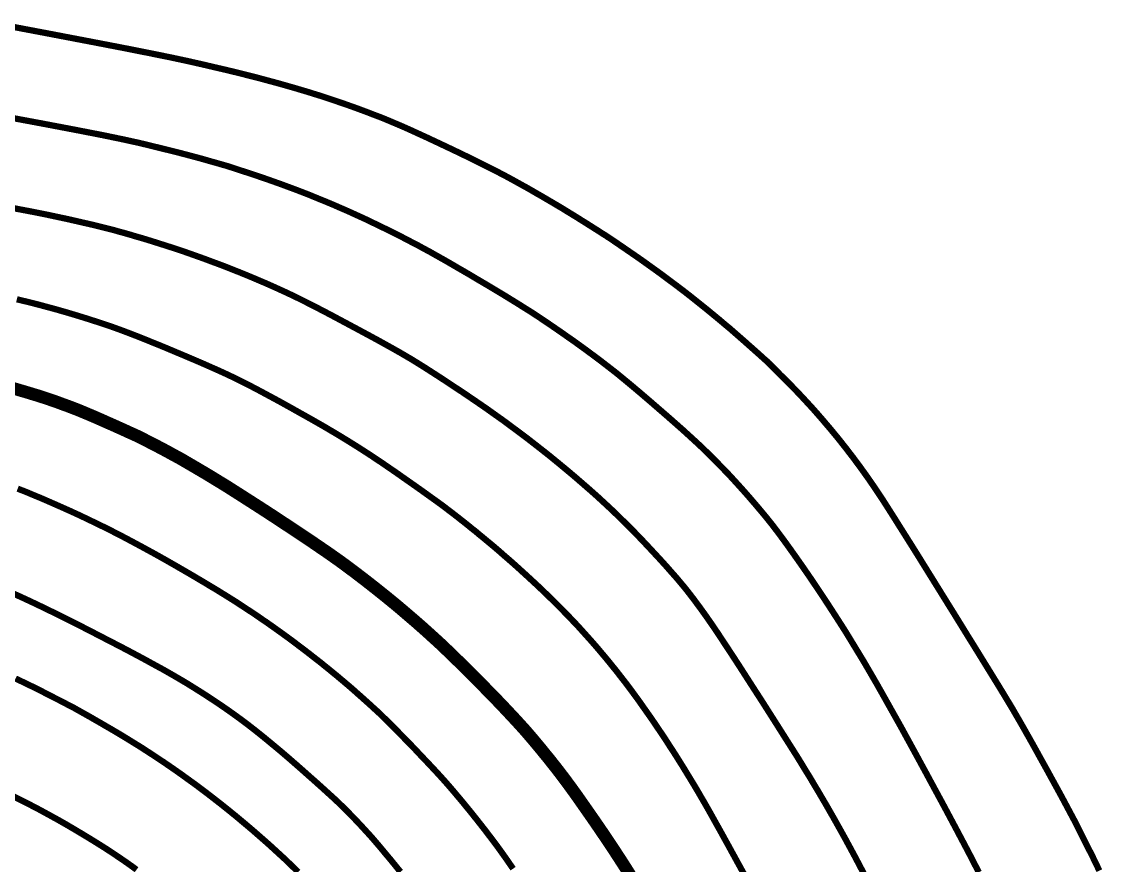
# Model space of a CAD drawing. Extents: x 36524600 to 36525730, y 2746759 to 2747713.
# Drawn here: x 36525178.69 to 36525191.65, y 2747394.87 to 2747405 of the extents above; entities that cross this region are included whole.
import ezdxf

# ---------------------------------------------------------------- set-up
doc = ezdxf.new("R2010")
doc.units = 0
doc.header["$LTSCALE"] = 1000
doc.header["$MEASUREMENT"] = 0
doc.layers.add('DGX', color=251, linetype='Continuous')

# ---------------------------------------------------------------- blocks, each defined once
blk = doc.blocks.new('dxt')
at = {"layer": 'DGX', "color": 253, "linetype": 'Continuous', "flags": 128}
for points, const_width in [([(36525178.446, 2747404.962), (36525179.005, 2747404.856), (36525179.487, 2747404.764), (36525179.892, 2747404.686), (36525180.22, 2747404.621), (36525180.471, 2747404.57), (36525180.644, 2747404.533), (36525180.774, 2747404.504), (36525180.896, 2747404.476), (36525181.01, 2747404.449), (36525181.115, 2747404.425), (36525181.211, 2747404.402), (36525181.3, 2747404.38), (36525181.379, 2747404.36), (36525181.451, 2747404.342), (36525181.518, 2747404.325), (36525181.584, 2747404.307), (36525181.651, 2747404.289), (36525181.718, 2747404.271), (36525181.784, 2747404.253), (36525181.85, 2747404.234), (36525181.917, 2747404.215), (36525181.983, 2747404.196), (36525182.049, 2747404.176), (36525182.114, 2747404.157), (36525182.18, 2747404.136), (36525182.246, 2747404.116), (36525182.311, 2747404.095), (36525182.376, 2747404.073), (36525182.442, 2747404.051), (36525182.507, 2747404.029), (36525182.572, 2747404.007), (36525182.636, 2747403.984), (36525182.701, 2747403.961), (36525182.765, 2747403.937), (36525182.83, 2747403.913), (36525182.894, 2747403.888), (36525182.958, 2747403.864), (36525183.022, 2747403.839), (36525183.09, 2747403.811), (36525183.165, 2747403.779), (36525183.248, 2747403.744), (36525183.338, 2747403.704), (36525183.436, 2747403.659), (36525183.541, 2747403.611), (36525183.654, 2747403.558), (36525183.775, 2747403.501), (36525183.895, 2747403.444), (36525184.007, 2747403.39), (36525184.112, 2747403.339), (36525184.208, 2747403.291), (36525184.296, 2747403.247), (36525184.377, 2747403.206), (36525184.449, 2747403.168), (36525184.514, 2747403.134), (36525184.574, 2747403.101), (36525184.634, 2747403.068), (36525184.695, 2747403.034), (36525184.755, 2747403.001), (36525184.814, 2747402.967), (36525184.874, 2747402.932), (36525184.934, 2747402.898), (36525184.993, 2747402.863), (36525185.053, 2747402.828), (36525185.112, 2747402.793), (36525185.171, 2747402.758), (36525185.229, 2747402.722), (36525185.288, 2747402.686), (36525185.347, 2747402.65), (36525185.405, 2747402.613), (36525185.463, 2747402.577), (36525185.518, 2747402.542), (36525185.567, 2747402.511), (36525185.61, 2747402.484), (36525185.646, 2747402.46), (36525185.677, 2747402.441), (36525185.701, 2747402.426), (36525185.718, 2747402.414), (36525185.73, 2747402.407), (36525185.742, 2747402.399), (36525185.76, 2747402.387), (36525185.785, 2747402.37), (36525185.817, 2747402.348), (36525185.855, 2747402.322), (36525185.899, 2747402.292), (36525185.95, 2747402.257), (36525186.008, 2747402.217), (36525186.069, 2747402.175), (36525186.129, 2747402.133), (36525186.189, 2747402.09), (36525186.249, 2747402.047), (36525186.309, 2747402.004), (36525186.369, 2747401.96), (36525186.428, 2747401.916), (36525186.487, 2747401.872), (36525186.546, 2747401.828), (36525186.605, 2747401.783), (36525186.664, 2747401.738), (36525186.722, 2747401.692), (36525186.78, 2747401.646), (36525186.837, 2747401.6), (36525186.895, 2747401.554), (36525186.952, 2747401.507), (36525187.009, 2747401.46), (36525187.066, 2747401.413), (36525187.122, 2747401.365), (36525187.179, 2747401.318), (36525187.235, 2747401.269), (36525187.29, 2747401.221), (36525187.346, 2747401.172), (36525187.401, 2747401.123), (36525187.453, 2747401.077), (36525187.498, 2747401.037), (36525187.536, 2747401.003), (36525187.567, 2747400.975), (36525187.591, 2747400.953), (36525187.609, 2747400.937), (36525187.62, 2747400.928), (36525187.624, 2747400.924), (36525187.628, 2747400.921), (36525187.638, 2747400.91), (36525187.655, 2747400.894), (36525187.678, 2747400.871), (36525187.708, 2747400.841), (36525187.744, 2747400.805), (36525187.786, 2747400.762), (36525187.836, 2747400.713), (36525187.888, 2747400.661), (36525187.94, 2747400.608), (36525187.991, 2747400.555), (36525188.042, 2747400.501), (36525188.092, 2747400.447), (36525188.142, 2747400.393), (36525188.192, 2747400.338), (36525188.241, 2747400.282), (36525188.289, 2747400.227), (36525188.337, 2747400.17), (36525188.385, 2747400.114), (36525188.432, 2747400.057), (36525188.479, 2747400), (36525188.525, 2747399.942), (36525188.571, 2747399.884), (36525188.616, 2747399.825), (36525188.661, 2747399.767), (36525188.705, 2747399.707), (36525188.749, 2747399.648), (36525188.792, 2747399.588), (36525188.835, 2747399.528), (36525188.877, 2747399.467), (36525188.919, 2747399.406), (36525188.96, 2747399.344), (36525189.009, 2747399.271), (36525189.071, 2747399.174), (36525189.148, 2747399.053), (36525189.239, 2747398.908), (36525189.345, 2747398.74), (36525189.465, 2747398.548), (36525189.599, 2747398.332), (36525189.748, 2747398.092), (36525189.897, 2747397.852), (36525190.03, 2747397.636), (36525190.15, 2747397.443), (36525190.254, 2747397.274), (36525190.344, 2747397.128), (36525190.419, 2747397.006), (36525190.479, 2747396.907), (36525190.525, 2747396.831), (36525190.566, 2747396.763), (36525190.61, 2747396.687), (36525190.659, 2747396.603), (36525190.712, 2747396.51), (36525190.769, 2747396.409), (36525190.831, 2747396.299), (36525190.896, 2747396.181), (36525190.966, 2747396.055), (36525191.035, 2747395.929), (36525191.1, 2747395.811), (36525191.16, 2747395.701), (36525191.215, 2747395.598), (36525191.265, 2747395.504), (36525191.311, 2747395.418), (36525191.351, 2747395.339), (36525191.387, 2747395.269), (36525191.419, 2747395.205), (36525191.448, 2747395.147), (36525191.474, 2747395.095), (36525191.497, 2747395.049), (36525191.518, 2747395.009), (36525191.535, 2747394.974), (36525191.549, 2747394.945), (36525191.56, 2747394.922), (36525191.573, 2747394.896), (36525191.591, 2747394.858), (36525191.614, 2747394.808)], 0.075), ([(36525178.442, 2747403.867), (36525178.926, 2747403.777), (36525179.331, 2747403.7), (36525179.66, 2747403.636), (36525179.91, 2747403.584), (36525180.083, 2747403.546), (36525180.213, 2747403.515), (36525180.334, 2747403.485), (36525180.447, 2747403.457), (36525180.552, 2747403.431), (36525180.648, 2747403.406), (36525180.735, 2747403.383), (36525180.814, 2747403.362), (36525180.885, 2747403.342), (36525180.947, 2747403.324), (36525181.001, 2747403.309), (36525181.047, 2747403.296), (36525181.084, 2747403.285), (36525181.113, 2747403.277), (36525181.134, 2747403.271), (36525181.146, 2747403.267), (36525181.151, 2747403.266), (36525181.155, 2747403.265), (36525181.167, 2747403.261), (36525181.187, 2747403.254), (36525181.216, 2747403.245), (36525181.253, 2747403.233), (36525181.298, 2747403.218), (36525181.351, 2747403.201), (36525181.412, 2747403.181), (36525181.478, 2747403.159), (36525181.543, 2747403.137), (36525181.608, 2747403.115), (36525181.673, 2747403.092), (36525181.738, 2747403.069), (36525181.803, 2747403.046), (36525181.867, 2747403.022), (36525181.932, 2747402.998), (36525181.996, 2747402.974), (36525182.061, 2747402.949), (36525182.125, 2747402.924), (36525182.189, 2747402.898), (36525182.252, 2747402.872), (36525182.316, 2747402.846), (36525182.379, 2747402.82), (36525182.443, 2747402.793), (36525182.506, 2747402.765), (36525182.569, 2747402.738), (36525182.632, 2747402.71), (36525182.695, 2747402.681), (36525182.757, 2747402.653), (36525182.82, 2747402.624), (36525182.882, 2747402.594), (36525182.944, 2747402.564), (36525183.006, 2747402.534), (36525183.068, 2747402.504), (36525183.13, 2747402.473), (36525183.192, 2747402.442), (36525183.255, 2747402.41), (36525183.317, 2747402.378), (36525183.379, 2747402.345), (36525183.442, 2747402.313), (36525183.507, 2747402.277), (36525183.58, 2747402.238), (36525183.659, 2747402.193), (36525183.745, 2747402.145), (36525183.837, 2747402.092), (36525183.936, 2747402.034), (36525184.042, 2747401.973), (36525184.154, 2747401.906), (36525184.266, 2747401.84), (36525184.371, 2747401.777), (36525184.468, 2747401.719), (36525184.557, 2747401.664), (36525184.64, 2747401.613), (36525184.714, 2747401.566), (36525184.782, 2747401.524), (36525184.842, 2747401.485), (36525184.898, 2747401.448), (36525184.954, 2747401.41), (36525185.009, 2747401.373), (36525185.065, 2747401.335), (36525185.12, 2747401.297), (36525185.175, 2747401.259), (36525185.23, 2747401.22), (36525185.285, 2747401.182), (36525185.34, 2747401.143), (36525185.395, 2747401.103), (36525185.449, 2747401.064), (36525185.503, 2747401.024), (36525185.557, 2747400.984), (36525185.611, 2747400.944), (36525185.664, 2747400.903), (36525185.717, 2747400.862), (36525185.774, 2747400.818), (36525185.836, 2747400.769), (36525185.904, 2747400.713), (36525185.979, 2747400.651), (36525186.059, 2747400.584), (36525186.145, 2747400.511), (36525186.238, 2747400.431), (36525186.336, 2747400.346), (36525186.434, 2747400.261), (36525186.526, 2747400.18), (36525186.611, 2747400.105), (36525186.689, 2747400.034), (36525186.761, 2747399.968), (36525186.826, 2747399.908), (36525186.884, 2747399.852), (36525186.936, 2747399.802), (36525186.984, 2747399.754), (36525187.032, 2747399.705), (36525187.079, 2747399.656), (36525187.126, 2747399.608), (36525187.173, 2747399.559), (36525187.219, 2747399.509), (36525187.264, 2747399.46), (36525187.309, 2747399.41), (36525187.354, 2747399.36), (36525187.398, 2747399.31), (36525187.442, 2747399.259), (36525187.486, 2747399.208), (36525187.529, 2747399.157), (36525187.572, 2747399.106), (36525187.615, 2747399.054), (36525187.657, 2747399.002), (36525187.701, 2747398.946), (36525187.749, 2747398.883), (36525187.802, 2747398.812), (36525187.859, 2747398.734), (36525187.92, 2747398.649), (36525187.985, 2747398.557), (36525188.055, 2747398.457), (36525188.129, 2747398.35), (36525188.204, 2747398.239), (36525188.279, 2747398.127), (36525188.353, 2747398.015), (36525188.426, 2747397.902), (36525188.499, 2747397.789), (36525188.571, 2747397.676), (36525188.641, 2747397.561), (36525188.711, 2747397.446), (36525188.784, 2747397.326), (36525188.861, 2747397.194), (36525188.944, 2747397.051), (36525189.031, 2747396.897), (36525189.124, 2747396.731), (36525189.223, 2747396.555), (36525189.326, 2747396.367), (36525189.434, 2747396.169), (36525189.542, 2747395.97), (36525189.643, 2747395.783), (36525189.738, 2747395.608), (36525189.826, 2747395.443), (36525189.907, 2747395.291), (36525189.982, 2747395.149), (36525190.05, 2747395.02), (36525190.111, 2747394.901), (36525190.169, 2747394.789)], 0.075), ([(36525178.577, 2747402.762), (36525178.815, 2747402.717), (36525178.985, 2747402.683), (36525179.116, 2747402.655), (36525179.238, 2747402.629), (36525179.351, 2747402.603), (36525179.456, 2747402.579), (36525179.553, 2747402.557), (36525179.641, 2747402.535), (36525179.72, 2747402.515), (36525179.791, 2747402.497), (36525179.857, 2747402.478), (36525179.924, 2747402.46), (36525179.99, 2747402.441), (36525180.056, 2747402.421), (36525180.123, 2747402.402), (36525180.189, 2747402.382), (36525180.254, 2747402.362), (36525180.32, 2747402.341), (36525180.386, 2747402.32), (36525180.452, 2747402.299), (36525180.517, 2747402.278), (36525180.583, 2747402.256), (36525180.648, 2747402.234), (36525180.713, 2747402.211), (36525180.778, 2747402.188), (36525180.843, 2747402.165), (36525180.908, 2747402.141), (36525180.972, 2747402.117), (36525181.037, 2747402.093), (36525181.101, 2747402.069), (36525181.166, 2747402.044), (36525181.23, 2747402.018), (36525181.294, 2747401.993), (36525181.358, 2747401.967), (36525181.421, 2747401.941), (36525181.485, 2747401.914), (36525181.548, 2747401.887), (36525181.612, 2747401.86), (36525181.675, 2747401.832), (36525181.738, 2747401.804), (36525181.801, 2747401.775), (36525181.863, 2747401.747), (36525181.93, 2747401.715), (36525182.005, 2747401.679), (36525182.089, 2747401.637), (36525182.18, 2747401.591), (36525182.28, 2747401.539), (36525182.389, 2747401.482), (36525182.505, 2747401.42), (36525182.63, 2747401.353), (36525182.755, 2747401.286), (36525182.87, 2747401.224), (36525182.975, 2747401.167), (36525183.07, 2747401.114), (36525183.156, 2747401.066), (36525183.232, 2747401.023), (36525183.298, 2747400.984), (36525183.355, 2747400.951), (36525183.41, 2747400.917), (36525183.471, 2747400.879), (36525183.538, 2747400.837), (36525183.611, 2747400.79), (36525183.69, 2747400.739), (36525183.776, 2747400.683), (36525183.867, 2747400.622), (36525183.965, 2747400.558), (36525184.065, 2747400.49), (36525184.165, 2747400.422), (36525184.265, 2747400.353), (36525184.363, 2747400.283), (36525184.462, 2747400.213), (36525184.559, 2747400.141), (36525184.656, 2747400.069), (36525184.753, 2747399.996), (36525184.848, 2747399.922), (36525184.944, 2747399.847), (36525185.038, 2747399.772), (36525185.132, 2747399.695), (36525185.225, 2747399.618), (36525185.318, 2747399.54), (36525185.41, 2747399.46), (36525185.501, 2747399.381), (36525185.592, 2747399.3), (36525185.681, 2747399.218), (36525185.77, 2747399.135), (36525185.857, 2747399.051), (36525185.943, 2747398.966), (36525186.029, 2747398.88), (36525186.113, 2747398.793), (36525186.196, 2747398.705), (36525186.276, 2747398.619), (36525186.35, 2747398.539), (36525186.419, 2747398.463), (36525186.481, 2747398.392), (36525186.539, 2747398.327), (36525186.59, 2747398.266), (36525186.636, 2747398.211), (36525186.676, 2747398.161), (36525186.713, 2747398.113), (36525186.75, 2747398.065), (36525186.786, 2747398.016), (36525186.822, 2747397.968), (36525186.857, 2747397.919), (36525186.893, 2747397.869), (36525186.927, 2747397.82), (36525186.962, 2747397.77), (36525187, 2747397.714), (36525187.045, 2747397.647), (36525187.097, 2747397.568), (36525187.157, 2747397.477), (36525187.224, 2747397.375), (36525187.298, 2747397.261), (36525187.379, 2747397.135), (36525187.467, 2747396.998), (36525187.557, 2747396.859), (36525187.641, 2747396.727), (36525187.72, 2747396.603), (36525187.794, 2747396.486), (36525187.863, 2747396.377), (36525187.927, 2747396.276), (36525187.986, 2747396.183), (36525188.039, 2747396.097), (36525188.089, 2747396.014), (36525188.14, 2747395.932), (36525188.189, 2747395.849), (36525188.239, 2747395.766), (36525188.288, 2747395.682), (36525188.337, 2747395.599), (36525188.385, 2747395.515), (36525188.433, 2747395.431), (36525188.48, 2747395.347), (36525188.527, 2747395.263), (36525188.574, 2747395.178), (36525188.62, 2747395.093), (36525188.666, 2747395.008), (36525188.711, 2747394.923), (36525188.756, 2747394.837), (36525188.801, 2747394.752)], 0.075), ([(36525178.629, 2747401.666), (36525178.696, 2747401.65), (36525178.763, 2747401.634), (36525178.83, 2747401.617), (36525178.897, 2747401.6), (36525178.963, 2747401.582), (36525179.03, 2747401.564), (36525179.097, 2747401.546), (36525179.163, 2747401.527), (36525179.229, 2747401.508), (36525179.296, 2747401.488), (36525179.362, 2747401.468), (36525179.428, 2747401.448), (36525179.494, 2747401.427), (36525179.559, 2747401.406), (36525179.625, 2747401.385), (36525179.69, 2747401.363), (36525179.756, 2747401.341), (36525179.825, 2747401.316), (36525179.902, 2747401.288), (36525179.986, 2747401.256), (36525180.079, 2747401.22), (36525180.179, 2747401.18), (36525180.287, 2747401.136), (36525180.403, 2747401.089), (36525180.526, 2747401.037), (36525180.65, 2747400.985), (36525180.765, 2747400.936), (36525180.872, 2747400.89), (36525180.971, 2747400.846), (36525181.061, 2747400.806), (36525181.144, 2747400.768), (36525181.218, 2747400.733), (36525181.284, 2747400.701), (36525181.347, 2747400.669), (36525181.414, 2747400.635), (36525181.484, 2747400.599), (36525181.557, 2747400.56), (36525181.633, 2747400.519), (36525181.713, 2747400.476), (36525181.796, 2747400.431), (36525181.882, 2747400.383), (36525181.966, 2747400.336), (36525182.046, 2747400.291), (36525182.121, 2747400.249), (36525182.19, 2747400.21), (36525182.255, 2747400.173), (36525182.314, 2747400.139), (36525182.368, 2747400.107), (36525182.417, 2747400.078), (36525182.463, 2747400.051), (36525182.509, 2747400.023), (36525182.555, 2747399.995), (36525182.601, 2747399.967), (36525182.647, 2747399.938), (36525182.692, 2747399.91), (36525182.738, 2747399.881), (36525182.783, 2747399.852), (36525182.831, 2747399.821), (36525182.885, 2747399.786), (36525182.943, 2747399.747), (36525183.008, 2747399.704), (36525183.077, 2747399.656), (36525183.152, 2747399.605), (36525183.232, 2747399.549), (36525183.317, 2747399.489), (36525183.403, 2747399.429), (36525183.482, 2747399.373), (36525183.556, 2747399.32), (36525183.624, 2747399.271), (36525183.687, 2747399.226), (36525183.744, 2747399.184), (36525183.795, 2747399.145), (36525183.84, 2747399.111), (36525183.883, 2747399.078), (36525183.925, 2747399.045), (36525183.968, 2747399.011), (36525184.01, 2747398.978), (36525184.052, 2747398.944), (36525184.094, 2747398.91), (36525184.136, 2747398.877), (36525184.177, 2747398.842), (36525184.219, 2747398.808), (36525184.26, 2747398.774), (36525184.302, 2747398.739), (36525184.343, 2747398.705), (36525184.384, 2747398.67), (36525184.425, 2747398.635), (36525184.465, 2747398.599), (36525184.506, 2747398.564), (36525184.546, 2747398.529), (36525184.587, 2747398.493), (36525184.627, 2747398.457), (36525184.667, 2747398.421), (36525184.707, 2747398.384), (36525184.747, 2747398.348), (36525184.787, 2747398.311), (36525184.827, 2747398.274), (36525184.867, 2747398.237), (36525184.906, 2747398.2), (36525184.945, 2747398.163), (36525184.984, 2747398.125), (36525185.023, 2747398.087), (36525185.062, 2747398.05), (36525185.1, 2747398.012), (36525185.138, 2747397.974), (36525185.176, 2747397.935), (36525185.213, 2747397.897), (36525185.251, 2747397.858), (36525185.288, 2747397.819), (36525185.325, 2747397.78), (36525185.362, 2747397.741), (36525185.398, 2747397.701), (36525185.434, 2747397.661), (36525185.47, 2747397.621), (36525185.506, 2747397.581), (36525185.541, 2747397.541), (36525185.577, 2747397.5), (36525185.612, 2747397.459), (36525185.646, 2747397.418), (36525185.681, 2747397.377), (36525185.715, 2747397.336), (36525185.749, 2747397.294), (36525185.783, 2747397.252), (36525185.817, 2747397.21), (36525185.85, 2747397.168), (36525185.883, 2747397.125), (36525185.916, 2747397.083), (36525185.949, 2747397.04), (36525185.981, 2747396.997), (36525186.013, 2747396.954), (36525186.045, 2747396.91), (36525186.077, 2747396.867), (36525186.108, 2747396.823), (36525186.139, 2747396.779), (36525186.17, 2747396.735), (36525186.201, 2747396.691), (36525186.232, 2747396.647), (36525186.262, 2747396.603), (36525186.293, 2747396.558), (36525186.323, 2747396.513), (36525186.353, 2747396.469), (36525186.383, 2747396.424), (36525186.413, 2747396.379), (36525186.442, 2747396.334), (36525186.471, 2747396.288), (36525186.501, 2747396.243), (36525186.53, 2747396.198), (36525186.559, 2747396.152), (36525186.587, 2747396.107), (36525186.616, 2747396.061), (36525186.644, 2747396.015), (36525186.672, 2747395.969), (36525186.7, 2747395.923), (36525186.728, 2747395.877), (36525186.756, 2747395.831), (36525186.784, 2747395.784), (36525186.811, 2747395.738), (36525186.838, 2747395.691), (36525186.865, 2747395.645), (36525186.892, 2747395.598), (36525186.919, 2747395.551), (36525186.955, 2747395.487), (36525187.009, 2747395.39), (36525187.082, 2747395.259), (36525187.173, 2747395.094), (36525187.282, 2747394.895), (36525187.41, 2747394.662)], 0.075), ([(36525178.538, 2747400.612), (36525178.615, 2747400.589), (36525178.687, 2747400.568), (36525178.755, 2747400.548), (36525178.817, 2747400.529), (36525178.874, 2747400.512), (36525178.926, 2747400.495), (36525178.973, 2747400.48), (36525179.015, 2747400.466), (36525179.054, 2747400.452), (36525179.093, 2747400.439), (36525179.132, 2747400.425), (36525179.171, 2747400.41), (36525179.21, 2747400.396), (36525179.249, 2747400.382), (36525179.288, 2747400.367), (36525179.327, 2747400.352), (36525179.368, 2747400.336), (36525179.414, 2747400.317), (36525179.464, 2747400.296), (36525179.519, 2747400.273), (36525179.579, 2747400.247), (36525179.643, 2747400.219), (36525179.712, 2747400.188), (36525179.785, 2747400.156), (36525179.856, 2747400.124), (36525179.918, 2747400.096), (36525179.97, 2747400.072), (36525180.013, 2747400.053), (36525180.046, 2747400.038), (36525180.07, 2747400.027), (36525180.084, 2747400.021), (36525180.089, 2747400.018), (36525180.091, 2747400.017), (36525180.099, 2747400.014), (36525180.11, 2747400.008), (36525180.127, 2747399.999), (36525180.148, 2747399.988), (36525180.173, 2747399.975), (36525180.203, 2747399.96), (36525180.238, 2747399.942), (36525180.275, 2747399.923), (36525180.312, 2747399.904), (36525180.349, 2747399.884), (36525180.386, 2747399.865), (36525180.423, 2747399.845), (36525180.46, 2747399.825), (36525180.496, 2747399.805), (36525180.533, 2747399.785), (36525180.572, 2747399.764), (36525180.615, 2747399.74), (36525180.662, 2747399.712), (36525180.714, 2747399.682), (36525180.77, 2747399.649), (36525180.831, 2747399.613), (36525180.896, 2747399.575), (36525180.965, 2747399.533), (36525181.04, 2747399.487), (36525181.124, 2747399.436), (36525181.214, 2747399.379), (36525181.313, 2747399.316), (36525181.419, 2747399.248), (36525181.533, 2747399.175), (36525181.655, 2747399.096), (36525181.784, 2747399.011), (36525181.913, 2747398.926), (36525182.032, 2747398.847), (36525182.143, 2747398.773), (36525182.245, 2747398.703), (36525182.338, 2747398.64), (36525182.422, 2747398.581), (36525182.497, 2747398.528), (36525182.563, 2747398.48), (36525182.624, 2747398.434), (36525182.685, 2747398.389), (36525182.746, 2747398.342), (36525182.806, 2747398.296), (36525182.866, 2747398.249), (36525182.926, 2747398.202), (36525182.986, 2747398.154), (36525183.046, 2747398.106), (36525183.105, 2747398.058), (36525183.166, 2747398.008), (36525183.228, 2747397.956), (36525183.29, 2747397.903), (36525183.353, 2747397.849), (36525183.417, 2747397.794), (36525183.482, 2747397.737), (36525183.547, 2747397.679), (36525183.615, 2747397.617), (36525183.688, 2747397.551), (36525183.764, 2747397.479), (36525183.844, 2747397.402), (36525183.928, 2747397.32), (36525184.017, 2747397.233), (36525184.109, 2747397.14), (36525184.206, 2747397.043), (36525184.301, 2747396.945), (36525184.39, 2747396.854), (36525184.472, 2747396.768), (36525184.547, 2747396.688), (36525184.616, 2747396.614), (36525184.678, 2747396.546), (36525184.734, 2747396.484), (36525184.782, 2747396.428), (36525184.828, 2747396.374), (36525184.873, 2747396.32), (36525184.918, 2747396.266), (36525184.962, 2747396.211), (36525185.007, 2747396.157), (36525185.05, 2747396.102), (36525185.094, 2747396.047), (36525185.137, 2747395.991), (36525185.182, 2747395.932), (36525185.232, 2747395.865), (36525185.287, 2747395.79), (36525185.346, 2747395.708), (36525185.409, 2747395.618), (36525185.477, 2747395.521), (36525185.55, 2747395.416), (36525185.627, 2747395.304), (36525185.706, 2747395.187), (36525185.784, 2747395.07), (36525185.861, 2747394.952), (36525185.937, 2747394.834), (36525186.011, 2747394.715)], 0.15), ([(36525178.639, 2747399.393), (36525178.699, 2747399.37), (36525178.764, 2747399.344), (36525178.835, 2747399.314), (36525178.913, 2747399.282), (36525178.996, 2747399.246), (36525179.085, 2747399.207), (36525179.18, 2747399.165), (36525179.278, 2747399.121), (36525179.376, 2747399.076), (36525179.473, 2747399.03), (36525179.57, 2747398.983), (36525179.667, 2747398.936), (36525179.763, 2747398.888), (36525179.859, 2747398.839), (36525179.954, 2747398.789), (36525180.049, 2747398.738), (36525180.144, 2747398.687), (36525180.239, 2747398.635), (36525180.333, 2747398.583), (36525180.427, 2747398.53), (36525180.52, 2747398.477), (36525180.613, 2747398.423), (36525180.706, 2747398.369), (36525180.796, 2747398.316), (36525180.88, 2747398.266), (36525180.958, 2747398.219), (36525181.03, 2747398.176), (36525181.096, 2747398.135), (36525181.156, 2747398.098), (36525181.21, 2747398.064), (36525181.258, 2747398.034), (36525181.303, 2747398.004), (36525181.348, 2747397.975), (36525181.393, 2747397.945), (36525181.438, 2747397.916), (36525181.483, 2747397.886), (36525181.527, 2747397.856), (36525181.571, 2747397.825), (36525181.616, 2747397.795), (36525181.66, 2747397.764), (36525181.704, 2747397.733), (36525181.747, 2747397.702), (36525181.791, 2747397.671), (36525181.835, 2747397.639), (36525181.878, 2747397.608), (36525181.921, 2747397.576), (36525181.964, 2747397.544), (36525182.007, 2747397.511), (36525182.05, 2747397.479), (36525182.093, 2747397.446), (36525182.136, 2747397.413), (36525182.178, 2747397.38), (36525182.22, 2747397.347), (36525182.263, 2747397.314), (36525182.305, 2747397.28), (36525182.347, 2747397.246), (36525182.389, 2747397.212), (36525182.43, 2747397.178), (36525182.472, 2747397.144), (36525182.513, 2747397.109), (36525182.554, 2747397.075), (36525182.595, 2747397.04), (36525182.636, 2747397.005), (36525182.676, 2747396.97), (36525182.716, 2747396.934), (36525182.756, 2747396.899), (36525182.796, 2747396.863), (36525182.836, 2747396.827), (36525182.876, 2747396.791), (36525182.915, 2747396.755), (36525182.955, 2747396.719), (36525182.996, 2747396.68), (36525183.042, 2747396.635), (36525183.092, 2747396.586), (36525183.146, 2747396.532), (36525183.205, 2747396.472), (36525183.268, 2747396.407), (36525183.336, 2747396.338), (36525183.408, 2747396.263), (36525183.479, 2747396.187), (36525183.546, 2747396.117), (36525183.608, 2747396.051), (36525183.665, 2747395.99), (36525183.717, 2747395.933), (36525183.764, 2747395.881), (36525183.806, 2747395.833), (36525183.843, 2747395.79), (36525183.878, 2747395.749), (36525183.912, 2747395.708), (36525183.947, 2747395.667), (36525183.981, 2747395.626), (36525184.015, 2747395.584), (36525184.049, 2747395.543), (36525184.083, 2747395.501), (36525184.116, 2747395.459), (36525184.15, 2747395.417), (36525184.183, 2747395.375), (36525184.216, 2747395.333), (36525184.249, 2747395.291), (36525184.281, 2747395.248), (36525184.314, 2747395.206), (36525184.346, 2747395.163), (36525184.378, 2747395.12), (36525184.412, 2747395.074), (36525184.449, 2747395.022), (36525184.49, 2747394.965), (36525184.534, 2747394.901), (36525184.582, 2747394.832)], 0.075), ([(36525178.573, 2747398.14), (36525178.679, 2747398.093), (36525178.795, 2747398.039), (36525178.923, 2747397.978), (36525179.061, 2747397.911), (36525179.21, 2747397.837), (36525179.37, 2747397.757), (36525179.541, 2747397.669), (36525179.711, 2747397.581), (36525179.87, 2747397.499), (36525180.018, 2747397.421), (36525180.154, 2747397.348), (36525180.278, 2747397.28), (36525180.392, 2747397.218), (36525180.493, 2747397.16), (36525180.584, 2747397.107), (36525180.668, 2747397.057), (36525180.752, 2747397.005), (36525180.835, 2747396.953), (36525180.917, 2747396.9), (36525180.999, 2747396.846), (36525181.081, 2747396.791), (36525181.162, 2747396.735), (36525181.242, 2747396.678), (36525181.324, 2747396.618), (36525181.409, 2747396.554), (36525181.499, 2747396.484), (36525181.592, 2747396.409), (36525181.689, 2747396.329), (36525181.79, 2747396.245), (36525181.895, 2747396.155), (36525182.004, 2747396.06), (36525182.11, 2747395.966), (36525182.206, 2747395.881), (36525182.293, 2747395.803), (36525182.37, 2747395.733), (36525182.438, 2747395.671), (36525182.496, 2747395.616), (36525182.545, 2747395.569), (36525182.584, 2747395.53), (36525182.618, 2747395.495), (36525182.652, 2747395.46), (36525182.686, 2747395.425), (36525182.72, 2747395.389), (36525182.754, 2747395.353), (36525182.787, 2747395.317), (36525182.82, 2747395.281), (36525182.853, 2747395.245), (36525182.888, 2747395.206), (36525182.926, 2747395.162), (36525182.968, 2747395.113), (36525183.013, 2747395.059), (36525183.062, 2747395), (36525183.115, 2747394.937), (36525183.171, 2747394.868), (36525183.231, 2747394.794)], 0.075), ([(36525182.004, 2747394.792), (36525181.949, 2747394.846), (36525181.893, 2747394.9), (36525181.837, 2747394.954), (36525181.779, 2747395.007), (36525181.72, 2747395.061), (36525181.66, 2747395.116), (36525181.598, 2747395.171), (36525181.534, 2747395.227), (36525181.469, 2747395.284), (36525181.402, 2747395.341), (36525181.334, 2747395.398), (36525181.265, 2747395.456), (36525181.196, 2747395.512), (36525181.128, 2747395.567), (36525181.06, 2747395.621), (36525180.993, 2747395.673), (36525180.926, 2747395.725), (36525180.86, 2747395.775), (36525180.794, 2747395.825), (36525180.728, 2747395.873), (36525180.661, 2747395.921), (36525180.595, 2747395.969), (36525180.528, 2747396.016), (36525180.46, 2747396.063), (36525180.393, 2747396.109), (36525180.325, 2747396.154), (36525180.256, 2747396.2), (36525180.188, 2747396.244), (36525180.119, 2747396.289), (36525180.049, 2747396.332), (36525179.98, 2747396.375), (36525179.91, 2747396.418), (36525179.84, 2747396.46), (36525179.769, 2747396.502), (36525179.698, 2747396.543), (36525179.63, 2747396.583), (36525179.568, 2747396.618), (36525179.512, 2747396.651), (36525179.462, 2747396.679), (36525179.417, 2747396.704), (36525179.379, 2747396.726), (36525179.346, 2747396.744), (36525179.32, 2747396.759), (36525179.293, 2747396.773), (36525179.261, 2747396.79), (36525179.224, 2747396.809), (36525179.181, 2747396.832), (36525179.132, 2747396.857), (36525179.078, 2747396.884), (36525179.019, 2747396.915), (36525178.954, 2747396.948), (36525178.887, 2747396.982), (36525178.819, 2747397.016), (36525178.75, 2747397.049), (36525178.682, 2747397.082), (36525178.614, 2747397.114)], 0.075), ([(36525178.58, 2747395.705), (36525178.688, 2747395.65), (36525178.796, 2747395.595), (36525178.903, 2747395.539), (36525179.009, 2747395.481), (36525179.115, 2747395.423), (36525179.22, 2747395.363), (36525179.324, 2747395.302), (36525179.426, 2747395.241), (36525179.523, 2747395.182), (36525179.615, 2747395.125), (36525179.702, 2747395.07), (36525179.784, 2747395.016), (36525179.861, 2747394.964), (36525179.934, 2747394.914), (36525180.002, 2747394.866), (36525180.065, 2747394.82)], 0.075)]:
    blk.add_lwpolyline(points, dxfattribs=dict(at, const_width=const_width))

msp = doc.modelspace()

# ---------------------------------------------------------------- block references
msp.add_blockref('dxt', (0, 0))

doc.saveas('drawing.dxf')
